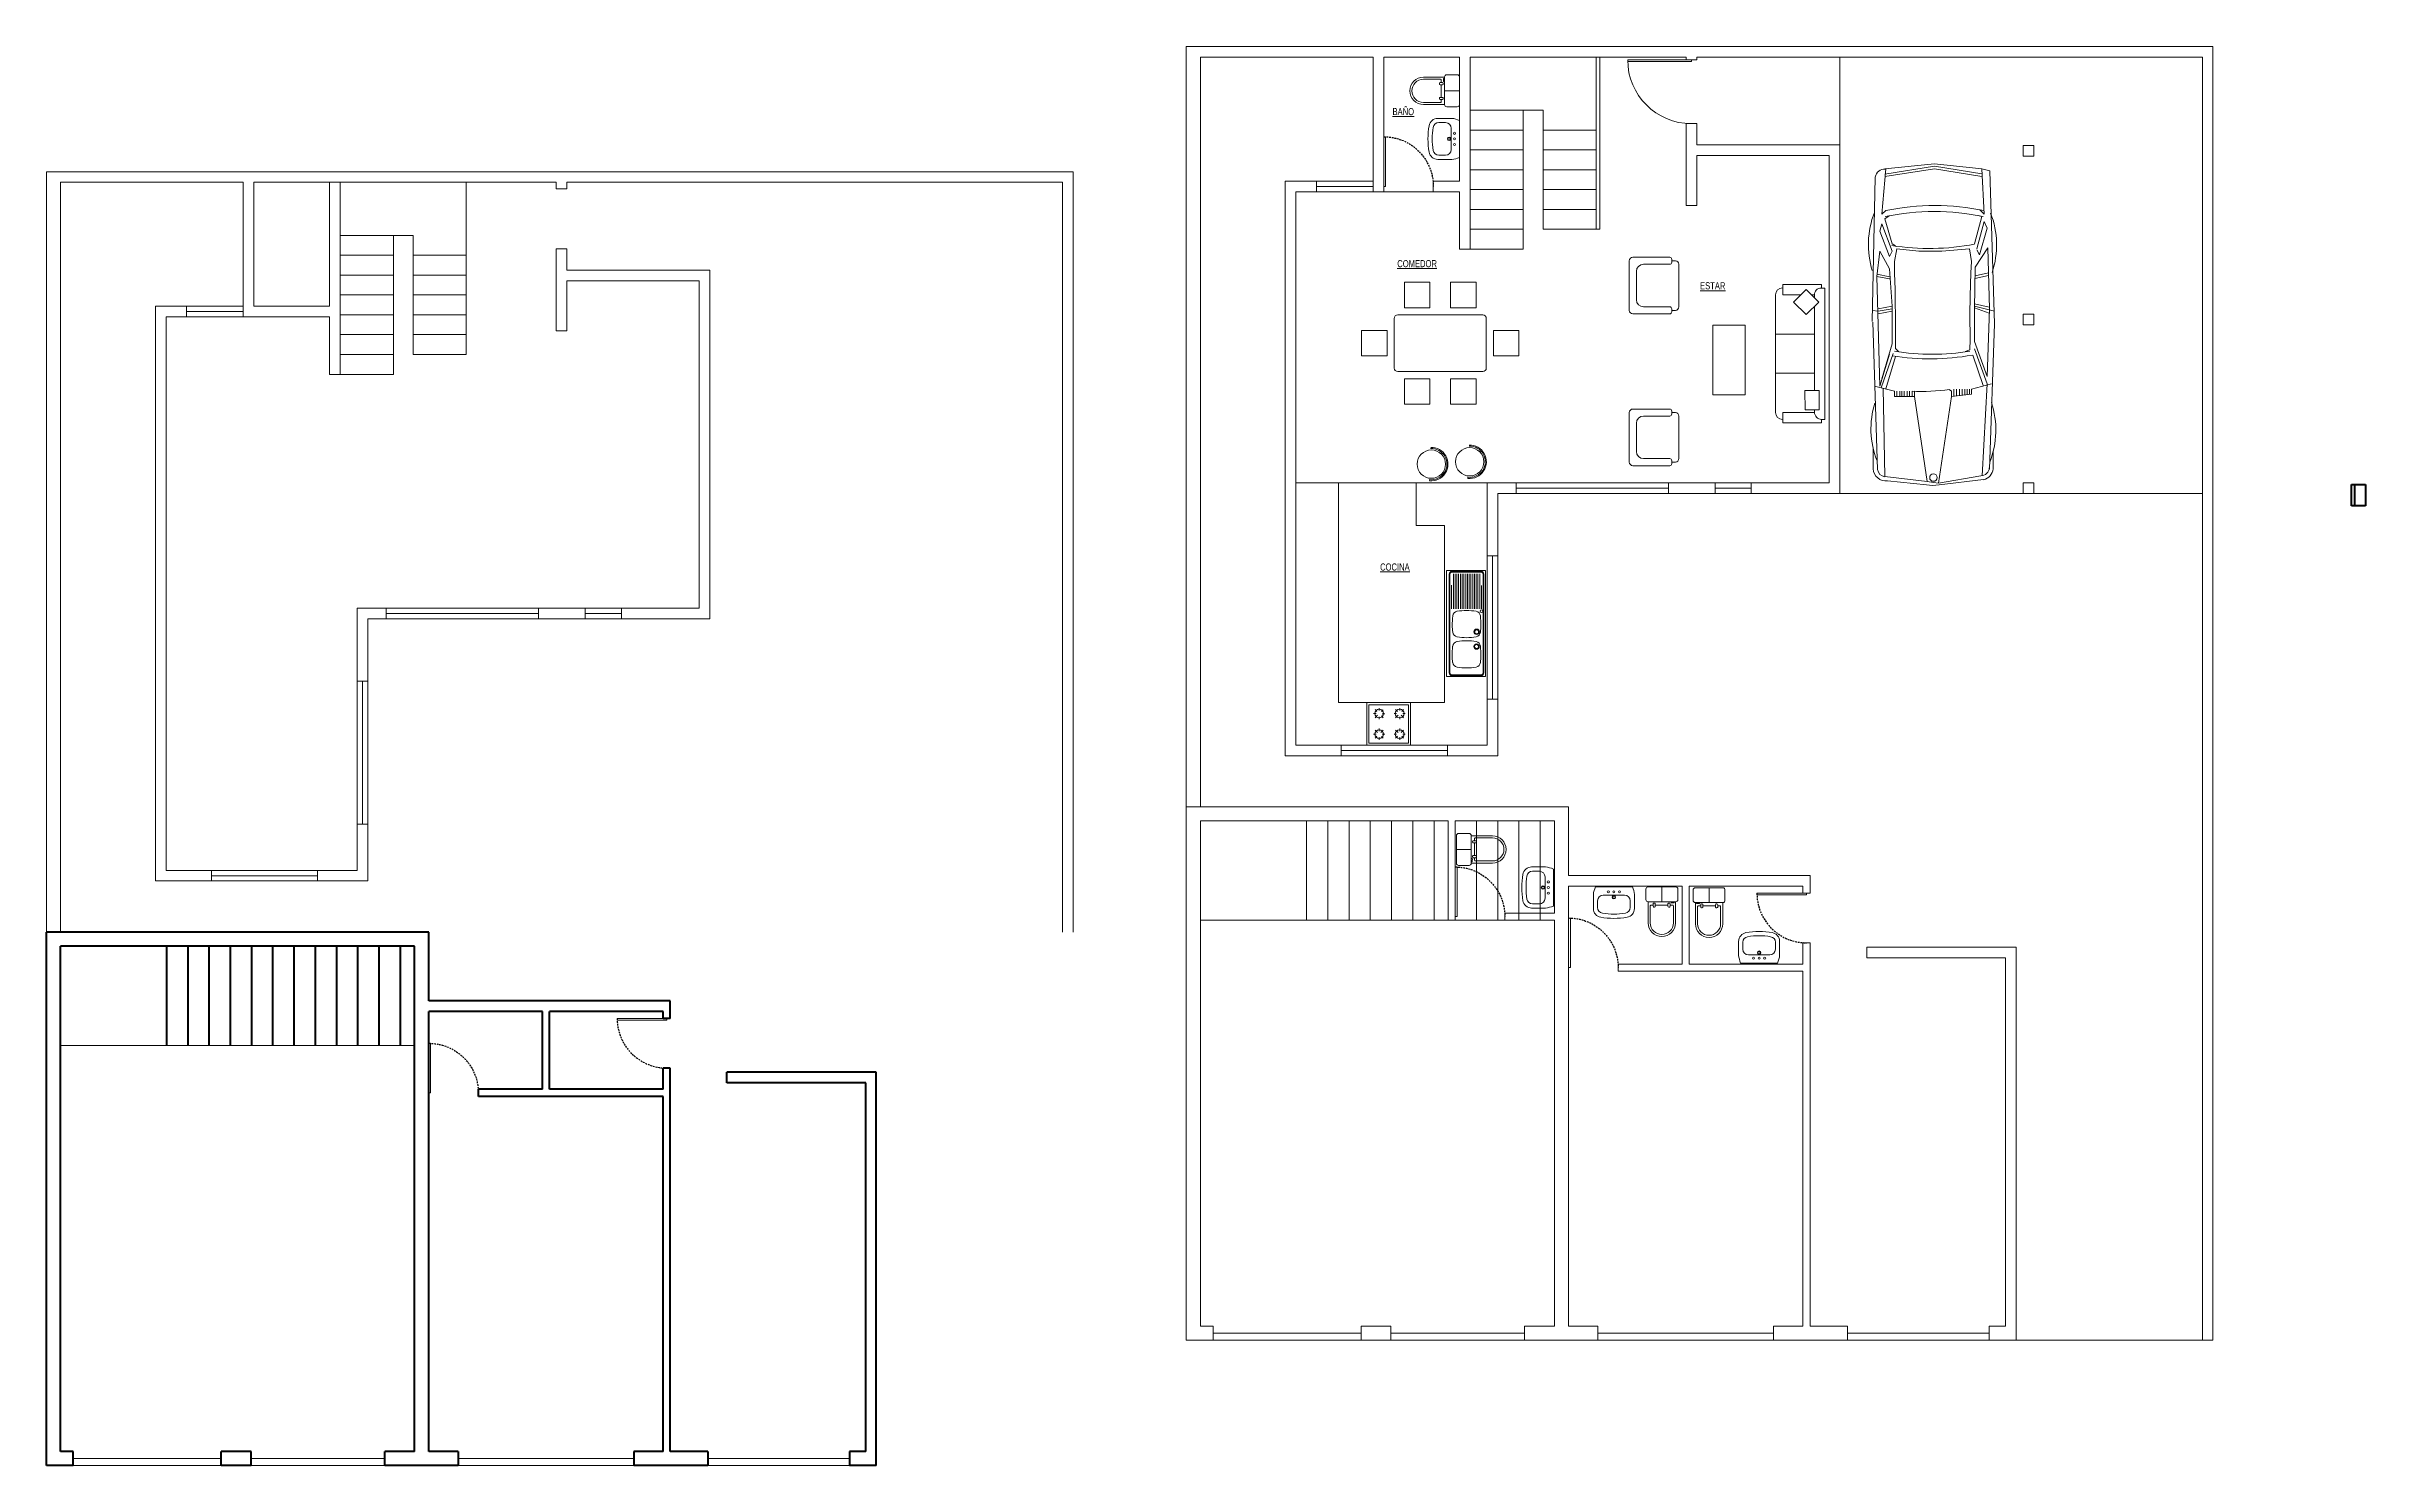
# Model space of a CAD drawing. Header units: centimetres. Extents: x 56177 to 99483, y 493 to 15482.
# Drawn here: x 62445 to 65720, y 6438 to 8441 of the extents above; entities that cross this region are included whole.
import ezdxf

# ---------------------------------------------------------------- set-up
doc = ezdxf.new("R2010")
doc.units = ezdxf.units.CM
doc.header["$MEASUREMENT"] = 0
doc.linetypes.add('CONTINUA', pattern=[0])
doc.linetypes.add('HIDDEN', pattern=[0.375, 0.25, -0.125])
for name, color, linetype, lineweight in [('.002', 2, 'Continuous', 20), ('0.5 MUROS', 1, 'Continuous', 50), ('000.2 GENERAL', 2, 'Continuous', 20)]:
    doc.layers.add(name, color=color, linetype=linetype, lineweight=lineweight)
doc.layers.add('0.12 MOBILIARIO BLOQUES', color=251, linetype='Continuous', lineweight=13, true_color=0x616161)
doc.layers.add('0.12 PUNTEADA', color=142, linetype='HIDDEN')
doc.styles.add('NICOLAS 2', font='swisscl.ttf')

# ---------------------------------------------------------------- blocks, each defined once
blk = doc.blocks.new('70i')
at = {"layer": '.002', "ltscale": 200}
for p, q in [((57774.9, 4700.5), (57774.9, 4630.5)), ((57777.4, 4700.5), (57777.4, 4630.5)), ((57777.4, 4630.5), (57774.9, 4630.5))]:
    blk.add_line(p, q, dxfattribs=at)
at = {"layer": '0.12 PUNTEADA', "linetype": 'HIDDEN', "ltscale": 10}
blk.add_arc((57777.4, 4630.5), 70, 90, 180, dxfattribs=at)
blk = doc.blocks.new('MESA 6P 1')
at = {"layer": '0.12 MOBILIARIO BLOQUES', "ltscale": 2}
for p, q in [((-63.1, -35), (-63.1, 35)), ((-58.1, 40), (61.9, 40)), ((66.9, -35), (66.9, 35)), ((-58.1, -40), (61.9, -40))]:
    blk.add_line(p, q, dxfattribs=at)
for points in [[(-48.6, 50), (-48.6, 86), (-12.6, 86), (-12.6, 50)], [(52.4, 50), (52.4, 86), (16.4, 86), (16.4, 50)], [(-109.1, -18), (-109.1, 18), (-73.1, 18), (-73.1, -18)], [(112.9, -18), (112.9, 18), (76.9, 18), (76.9, -18)], [(-48.6, -50), (-48.6, -86), (-12.6, -86), (-12.6, -50)], [(52.4, -50), (52.4, -86), (16.4, -86), (16.4, -50)]]:
    blk.add_lwpolyline(points, close=True, dxfattribs=at)
for centre, start, end in [((-58.1, 35), 90, 180), ((61.9, 35), 0, 90), ((-58.1, -35), 180, 270), ((61.9, -35), 270, 0)]:
    blk.add_arc(centre, 5, start, end, dxfattribs=at)
blk = doc.blocks.new('COCINA1')
at = {"layer": '0.12 MOBILIARIO BLOQUES'}
for p, q in [((31, 60), (-31, 60)), ((-31, 0), (-31, 60)), ((28, 57), (-28, 57)), ((-28, 3), (-28, 57)), ((28, 3), (28, 57)), ((31, 0), (31, 60)), ((31, 0), (-31, 0)), ((28, 3), (-28, 3))]:
    blk.add_line(p, q, dxfattribs=at)
at = {"layer": '0.12 MOBILIARIO BLOQUES', "linetype": 'CONTINUA'}
for p, q in [((-23.4, 44.5), (-19.8, 44.5)), ((-21.1, 50.1), (-18.6, 47.5)), ((-17.7, 42.3), (-21.1, 38.8)), ((-15.5, 48.8), (-15.5, 52.4)), ((-15.5, 36.5), (-15.5, 40.1)), ((-13.3, 42.3), (-9.8, 38.8)), ((-9.8, 50.1), (-12.4, 47.5)), ((-11.1, 44.5), (-7.5, 44.5)), ((9.1, 44.5), (5.5, 44.5)), ((7.8, 50.1), (10.4, 47.6)), ((11.3, 42.3), (7.8, 38.9)), ((13.5, 48.9), (13.5, 52.5)), ((13.5, 40.2), (13.5, 36.6)), ((15.7, 42.3), (19.1, 38.8)), ((19.1, 50.1), (16.6, 47.5)), ((21.4, 44.5), (17.8, 44.5)), ((-23.4, 15.5), (-19.8, 15.5)), ((-17.6, 17.7), (-21.1, 21.2)), ((-21.1, 9.9), (-18.5, 12.4)), ((-15.5, 23.5), (-15.5, 19.9)), ((-15.5, 11.2), (-15.5, 7.6)), ((-13.3, 17.7), (-9.8, 21.2)), ((-9.8, 9.9), (-12.4, 12.4)), ((-11.1, 15.5), (-7.5, 15.5)), ((9.1, 15.6), (5.5, 15.6)), ((10.3, 18.7), (7.8, 21.2)), ((7.8, 10), (10.4, 12.5)), ((13.5, 23.5), (13.5, 19.9)), ((13.5, 11.2), (13.5, 7.6)), ((15.7, 17.7), (19.1, 21.2)), ((19.1, 9.9), (16.6, 12.5)), ((21.4, 15.5), (17.8, 15.5))]:
    blk.add_line(p, q, dxfattribs=at)
for centre in [(-15.5, 44.5), (13.5, 44.5), (-15.5, 15.5), (13.5, 15.5)]:
    blk.add_circle(centre, 6.16, dxfattribs=at)
blk = doc.blocks.new('WC2')
at = {"layer": '0.12 MOBILIARIO BLOQUES'}
for p, q in [((7854.8, 4925.8), (7875.8, 4925.8)), ((7905.6, 4945.1), (7875.7, 4945.1)), ((7905.6, 4945.1), (7875.7, 4945.1)), ((7875.7, 4940.8), (7877.1, 4940.8)), ((7877.1, 4938.8), (7875.7, 4938.8)), ((7876.2, 4943.4), (7877.1, 4943.4)), ((7876.2, 4940.8), (7876.2, 4943.4)), ((7877.1, 4943.4), (7877.1, 4940.8)), ((7877.7, 4935.5), (7877.7, 4936.5)), ((7877.7, 4914.6), (7877.7, 4915.6)), ((7882.2, 4937.5), (7878.7, 4937.5)), ((7882.2, 4934.5), (7878.7, 4934.5)), ((7882.2, 4916.6), (7878.7, 4916.6)), ((7882.2, 4913.6), (7878.7, 4913.6)), ((7880.5, 4937.5), (7880.5, 4941.1)), ((7880.5, 4916.6), (7880.5, 4934.5)), ((7880.5, 4910.5), (7880.5, 4913.6)), ((7905.6, 4942.1), (7881.5, 4942.1)), ((7905.6, 4942.1), (7881.5, 4942.1)), ((7883.2, 4935.5), (7883.2, 4936.5)), ((7883.2, 4914.6), (7883.2, 4915.6)), ((7905.6, 4906.5), (7875.7, 4906.5)), ((7905.6, 4906.5), (7875.7, 4906.5)), ((7905.6, 4909.5), (7881.5, 4909.5)), ((7905.6, 4909.5), (7881.5, 4909.5))]:
    blk.add_line(p, q, dxfattribs=at)
blk.add_lwpolyline([(7875.7, 4906.3, -0.414214), (7872.7, 4903.3), (7857.8, 4903.3, -0.414214), (7854.8, 4906.3), (7854.8, 4945.4, -0.414214), (7857.8, 4948.4), (7872.7, 4948.4, -0.414214), (7875.7, 4945.4)], format="xyb", close=True, dxfattribs=at)
for centre, radius, start, end in [((7874.9, 4939.8), 2.41, 335.3637, 24.6363), ((7878.7, 4936.5), 1, 90, 180), ((7878.7, 4935.5), 1, 180, 270), ((7878.7, 4915.6), 1, 90, 180), ((7878.7, 4914.6), 1, 180, 270), ((7881.5, 4941.1), 1, 90, 179.9917), ((7882.2, 4936.5), 1, 0, 90), ((7882.2, 4935.5), 1, 270, 0), ((7882.2, 4915.6), 1, 0, 90), ((7882.2, 4914.6), 1, 270, 0), ((7905.6, 4925.8), 19.3, 270.2052, 89.7948), ((7905.6, 4925.8), 16.3, 270.2431, 89.7569), ((7881.5, 4910.5), 1, 179.9917, 270)]:
    blk.add_arc(centre, radius, start, end, dxfattribs=at)
blk = doc.blocks.new('LV1')
at = {"layer": '0.12 MOBILIARIO BLOQUES'}
for p, q in [((-7.8, 24.9), (1.9, 24.9)), ((9.9, -13.1), (9.9, 16.9)), ((-7.8, -21.1), (1.9, -21.1))]:
    blk.add_line(p, q, dxfattribs=at)
blk.add_lwpolyline([(21.6, -24.2), (21.6, 28, 0.069703), (10.6, 30.9), (-9.1, 30.9, 0.365816), (-21.4, 20.5, 0.084207), (-21.4, -16.7, 0.365816), (-9.1, -27.1), (10.6, -27.1, 0.069703)], format="xyb", close=True, dxfattribs=at)
for centre, radius in [((6.9, 1.9), 2.5), ((6.9, 1.9), 1.65), ((14.6, 9.8), 1.5), ((14.6, 1.9), 1.5), ((14.6, -6), 1.5)]:
    blk.add_circle(centre, radius, dxfattribs=at)
for centre, radius, start, end in [((88.2, 1.9), 105.2, 171.1196, 188.8804), ((-7.8, 16.9), 8, 90, 171.1196), ((1.9, 16.9), 8, 0, 90), ((-7.8, -13.1), 8, 188.8804, 270), ((1.9, -13.1), 8, 270, 0)]:
    blk.add_arc(centre, radius, start, end, dxfattribs=at)
blk = doc.blocks.new('CASA TIPO')
at = {"layer": '0.12 MOBILIARIO BLOQUES'}
for p, q in [((5273.2, -1281.5), (5273.2, -208.5)), ((6723.2, -208.5), (5273.2, -208.5)), ((5293.2, -1281.5), (5293.2, -223.5)), ((5537.2, -223.5), (5293.2, -223.5)), ((5537.2, -413.5), (5537.2, -223.5)), ((5659.2, -223.5), (5552.2, -223.5)), ((5552.2, -413.5), (5552.2, -223.5)), ((5659.2, -398.5), (5659.2, -223.5)), ((5979.2, -223.5), (5674.2, -223.5)), ((5674.2, -494.5), (5674.2, -223.5)), ((5852.2, -466.5), (5852.2, -223.5)), ((5857.2, -466.5), (5857.2, -223.5)), ((5986.7, -227.5), (5896.7, -227.5)), ((5979.2, -227.5), (5979.2, -223.5)), ((5994.2, -227.5), (5979.2, -227.5)), ((5986.7, -227.5), (5986.7, -230)), ((6708.2, -223.5), (5994.2, -223.5)), ((5994.2, -227.5), (5994.2, -223.5)), ((6196.2, -347.5), (6196.2, -223.5)), ((6708.2, -2034.5), (6708.2, -223.5)), ((6723.2, -2034.5), (6723.2, -208.5)), ((5986.7, -230), (5896.7, -230)), ((5777.2, -298.5), (5674.2, -298.5)), ((5749.2, -326.5), (5674.2, -326.5)), ((5749.2, -494.5), (5749.2, -298.5)), ((5777.2, -466.5), (5777.2, -298.5)), ((5852.2, -326.5), (5777.2, -326.5)), ((5994.2, -317.5), (5979.2, -317.5)), ((5979.2, -433), (5979.2, -317.5)), ((5994.2, -347.5), (5994.2, -317.5)), ((5749.2, -354.5), (5674.2, -354.5)), ((5852.2, -354.5), (5777.2, -354.5)), ((6196.2, -347.5), (5994.2, -347.5)), ((6196.2, -839.5), (6196.2, -347.5)), ((6455.2, -348.5), (6470.2, -348.5)), ((6470.2, -363.5), (6470.2, -348.5)), ((5749.2, -382.5), (5674.2, -382.5)), ((5852.2, -382.5), (5777.2, -382.5)), ((6181.2, -362.5), (5994.2, -362.5)), ((5994.2, -433), (5994.2, -362.5)), ((6181.2, -824.5), (6181.2, -362.5)), ((6242.1, -596.8), (6246.1, -392.8)), ((6255.8, -445.2), (6261.3, -381.3)), ((6259.8, -381.5), (6330, -374.2)), ((6259.8, -388.7), (6330, -377.4)), ((6259.8, -392), (6330, -381.5)), ((6330, -374.2), (6396.9, -381.5)), ((6330, -377.4), (6396.8, -388.2)), ((6330, -381.5), (6396.9, -392)), ((6396.9, -381.5), (6400.1, -445.2)), ((6396.9, -381.5), (6408, -384.2)), ((6408, -384.2), (6414.7, -600)), ((5457.2, -398.5), (5413.2, -398.5)), ((5413.2, -1209.5), (5413.2, -398.5)), ((5457.2, -413.5), (5428.2, -413.5)), ((5428.2, -1194.5), (5428.2, -413.5)), ((5457.2, -413.5), (5457.2, -398.5)), ((5457.2, -398.5), (5537.2, -398.5)), ((5457.2, -406), (5537.2, -406)), ((5457.2, -413.5), (5537.2, -413.5)), ((5552.2, -413.5), (5537.2, -413.5)), ((5552.2, -413.5), (5622.2, -413.5)), ((5659.2, -398.5), (5622.2, -398.5)), ((5622.2, -413.5), (5622.2, -398.5)), ((5659.2, -413.5), (5622.2, -413.5)), ((5659.2, -494.5), (5659.2, -413.5)), ((5749.2, -410.5), (5674.2, -410.5)), ((5852.2, -410.5), (5777.2, -410.5)), ((5749.2, -438.5), (5674.2, -438.5)), ((5852.2, -438.5), (5777.2, -438.5)), ((5994.2, -433), (5979.2, -433)), ((6261.1, -440.2), (6255.8, -445.2)), ((6265.8, -447.8), (6259.8, -451.6)), ((6259.8, -451.6), (6270.3, -487.1)), ((6396.9, -448.4), (6386.4, -487.1)), ((6400.1, -455.7), (6389.7, -494.4)), ((6391.8, -447.3), (6396.9, -448.4)), ((6394.1, -439.1), (6400.1, -445.2)), ((6400.1, -455.7), (6404.5, -465.2)), ((5749.2, -466.5), (5674.2, -466.5)), ((5852.2, -466.5), (5777.2, -466.5)), ((5857.2, -466.5), (5852.2, -466.5)), ((6255.8, -458.9), (6252.6, -469.4)), ((6252.6, -469.4), (6266.3, -504.9)), ((6255.8, -458.9), (6270.3, -497.6)), ((6274.8, -489.8), (6270.3, -487.1)), ((6404.5, -465.2), (6393.6, -502.5)), ((5674.2, -494.5), (5659.2, -494.5)), ((5749.2, -494.5), (5674.2, -494.5)), ((5899, -581), (5899, -511)), ((5904, -506), (5956, -506)), ((5956, -516), (5919, -516)), ((5959, -509), (5959, -513)), ((5964, -511), (5959, -511)), ((5969, -576), (5969, -516)), ((6252.6, -497.6), (6248.5, -533.1)), ((6252.6, -497.6), (6266.3, -522.6)), ((6270.3, -497.6), (6266.3, -504.9)), ((6266.3, -522.6), (6270.3, -575)), ((6276.8, -494.4), (6273.5, -512.1)), ((6273.5, -512.1), (6273.7, -529.2)), ((6276.8, -494.4), (6307.7, -497.6)), ((6307.7, -497.6), (6325.1, -497.6)), ((6325.1, -497.6), (6340.2, -497.6)), ((6340.2, -497.6), (6379.2, -494.4)), ((6379.2, -494.4), (6382.4, -512.1)), ((6382.4, -512.1), (6381.3, -527.8)), ((6386.4, -579), (6387.4, -520.2)), ((6405.3, -492.9), (6387.4, -520.2)), ((6389.9, -495.4), (6393.6, -502.5)), ((6407.4, -579), (6405.3, -492.9)), ((5909, -526), (5909, -566)), ((6170.6, -544.5), (6115.6, -544.5)), ((6115.6, -544.5), (6115.6, -559.2)), ((6148.5, -551.4), (6130.9, -569.2)), ((6148.5, -551.4), (6166.5, -569.3)), ((6175, -549.5), (6170, -549.5)), ((6170.6, -544.5), (6170.6, -549.5)), ((6175, -549.5), (6175, -734.8)), ((6248.5, -529.9), (6267.1, -533.5)), ((6248.5, -533.1), (6252.6, -687.9)), ((6248.5, -533.1), (6266.3, -536.3)), ((6273.7, -529.2), (6274.2, -550.9)), ((6274.2, -550.9), (6274.2, -570.7)), ((6381.3, -527.8), (6380.3, -560.8)), ((6387.1, -535.8), (6406.3, -532)), ((6387.2, -532.5), (6406.2, -528.2)), ((5956, -586), (5904, -586)), ((5919, -576), (5956, -576)), ((5959, -579), (5959, -583)), ((5959, -581), (5964, -581)), ((6105.5, -559.2), (6105.5, -669.8)), ((6140.7, -559.2), (6115.6, -559.2)), ((6130.9, -569.2), (6148.9, -587)), ((6166.5, -569.3), (6148.9, -587)), ((6160.5, -559.2), (6156.4, -559.2)), ((6160.5, -559.5), (6160.5, -563.4)), ((6160.5, -575.3), (6160.5, -694)), ((6250.5, -582), (6242.4, -581.1)), ((6250.5, -578.7), (6270.3, -575)), ((6250.5, -582), (6270.3, -579)), ((6250.6, -585.9), (6270.3, -582.3)), ((6270.3, -575), (6270.3, -628.2)), ((6274.2, -570.7), (6274.7, -587.7)), ((6274.7, -587.7), (6274.7, -602.3)), ((6380.3, -560.8), (6379.8, -586.7)), ((6379.8, -586.7), (6380.3, -622.1)), ((6386.4, -571.8), (6407.3, -576.4)), ((6386.4, -575), (6414.7, -582.3)), ((6386.4, -625), (6386.4, -579)), ((6386.5, -577.3), (6407.2, -584.9)), ((6404.2, -674.2), (6407.4, -579)), ((6455.2, -601.5), (6455.2, -586.5)), ((6455.2, -586.5), (6470.2, -586.5)), ((6470.2, -601.5), (6470.2, -586.5)), ((6160.5, -614.5), (6105.5, -614.5)), ((6249.3, -805.8), (6242.9, -597.7)), ((6274.7, -602.3), (6275.1, -634.9)), ((6380.3, -622.1), (6379.8, -636.7)), ((6414.7, -600), (6407.4, -804.9)), ((6266.3, -642.8), (6252.6, -687.9)), ((6271.8, -641.9), (6254.7, -690.3)), ((6270.3, -628.2), (6255.8, -677.4)), ((6275.1, -645.9), (6261.4, -691.9)), ((6275.1, -634.9), (6279.8, -639.7)), ((6379.8, -636.7), (6373.2, -639.1)), ((6384.2, -644.1), (6398.7, -686.8)), ((6386.4, -625), (6404.2, -674.2)), ((6386.4, -635.5), (6404.2, -684.7)), ((6160.5, -669.8), (6105.5, -669.8)), ((6105.5, -725.1), (6105.5, -669.8)), ((6410.6, -684.7), (6382.4, -692)), ((6404.2, -684.7), (6397.3, -814.4)), ((5904, -720.2), (5956, -720.2)), ((6167, -694), (6147, -694.1)), ((6147, -694.1), (6147.1, -721.3)), ((6167, -694), (6167.1, -721.2)), ((6245.3, -687.9), (6273.5, -695.2)), ((6259.8, -815.3), (6257.3, -691)), ((6273.5, -695.2), (6273.5, -702.4)), ((6273.5, -702.4), (6301.8, -702.4)), ((6276.8, -695.2), (6276.8, -702.4)), ((6280.8, -695.2), (6280.8, -702.4)), ((6280.8, -695.2), (6280.8, -702.4)), ((6284, -695.2), (6284, -702.4)), ((6287.2, -695.2), (6287.2, -702.4)), ((6291.3, -695.2), (6291.3, -702.4)), ((6294.5, -695.2), (6294.5, -702.4)), ((6298.5, -695.2), (6298.5, -702.4)), ((6298.5, -695.2), (6298.5, -702.4)), ((6301.8, -695.2), (6301.8, -702.4)), ((6301.8, -695.2), (6304.4, -695.3)), ((6319.5, -822.6), (6301.8, -702.4)), ((6354.2, -702.4), (6335.6, -825)), ((6350.9, -692.8), (6354.2, -695.2)), ((6354.2, -695.2), (6354.2, -702.4)), ((6382.4, -699.2), (6354.2, -702.4)), ((6357.3, -692), (6357.3, -702.1)), ((6361, -692), (6361, -701.7)), ((6365.2, -692), (6365.2, -701.2)), ((6369, -692), (6369, -700.7)), ((6372.8, -692), (6372.8, -700.3)), ((6375.9, -692), (6375.9, -699.2)), ((6379.2, -692), (6379.2, -699.2)), ((6379.2, -692), (6379.2, -699.2)), ((6382.4, -692), (6382.4, -699.2)), ((5899, -795.2), (5899, -725.2)), ((5909, -740.2), (5909, -780.2)), ((5956, -730.2), (5919, -730.2)), ((5959, -723.2), (5959, -727.2)), ((5964, -725.2), (5959, -725.2)), ((5969, -790.2), (5969, -730.2)), ((6160.5, -725), (6115.6, -725)), ((6115.6, -739.8), (6115.6, -725)), ((6170.6, -739.8), (6115.6, -739.8)), ((6167.1, -721.2), (6147.1, -721.3)), ((6160.5, -721.3), (6160.5, -724.7)), ((6175, -734.8), (6170.6, -734.8)), ((6170.6, -739.8), (6170.6, -734.8)), ((6243.4, -804.7), (6243.4, -776.5)), ((6413, -804.6), (6413, -779.6)), ((5671.1, -816.6), (5671, -818.1)), ((5956, -800.2), (5904, -800.2)), ((5919, -790.2), (5956, -790.2)), ((5959, -793.2), (5959, -797.2)), ((5959, -795.2), (5964, -795.2)), ((6319.5, -822.6), (6259.8, -815.3)), ((6395.3, -814.5), (6335.6, -825)), ((5488.2, -824.5), (5428.2, -824.5)), ((5488.2, -1134.5), (5488.2, -824.5)), ((5598.2, -824.5), (5488.2, -824.5)), ((5698.2, -824.5), (5598.2, -824.5)), ((5598.2, -824.5), (5598.2, -884.5)), ((5616.9, -819.8), (5616.8, -821.3)), ((5698.2, -927.5), (5698.2, -824.5)), ((5698.2, -824.5), (5739.2, -824.5)), ((5713.2, -927.5), (5713.2, -839.5)), ((5713.2, -839.5), (5739.2, -839.5)), ((5739.2, -839.5), (5739.2, -824.5)), ((5739.2, -824.5), (5954.2, -824.5)), ((5739.2, -832), (5954.2, -832)), ((5739.2, -839.5), (5954.2, -839.5)), ((5954.2, -839.5), (5954.2, -824.5)), ((5954.2, -824.5), (6020.2, -824.5)), ((5954.2, -839.5), (6020.2, -839.5)), ((6020.2, -839.5), (6020.2, -824.5)), ((6020.2, -824.5), (6071.2, -824.5)), ((6020.2, -832), (6071.2, -832)), ((6020.2, -839.5), (6071.2, -839.5)), ((6071.2, -839.5), (6071.2, -824.5)), ((6071.2, -824.5), (6181.2, -824.5)), ((6071.2, -839.5), (6196.2, -839.5)), ((6196.2, -839.5), (6708.2, -839.5)), ((6318.6, -827.1), (6263.4, -821.4)), ((6328.4, -824), (6319.5, -822.6)), ((6335.6, -825), (6328.4, -824)), ((6399.3, -819.9), (6336.4, -827.1)), ((6455.2, -839.5), (6455.2, -824.5)), ((6455.2, -824.5), (6470.2, -824.5)), ((6470.2, -839.5), (6470.2, -824.5)), ((5598.2, -884.5), (5638.2, -884.5)), ((5638.2, -1134.5), (5638.2, -884.5)), ((5640.8, -1097.9), (5640.8, -947.9)), ((5640.8, -947.9), (5695.8, -947.9)), ((5648.6, -949.4), (5689.6, -949.4)), ((5695.8, -1097.9), (5695.8, -947.9)), ((5698.2, -927.5), (5713.2, -927.5)), ((5698.2, -1129.5), (5698.2, -927.5)), ((5705.7, -1129.5), (5705.7, -927.5)), ((5713.2, -1129.5), (5713.2, -927.5)), ((5644.6, -1092.4), (5644.6, -953.4)), ((5645.6, -1092.4), (5645.6, -953.4)), ((5648.1, -1002), (5648.1, -968.9)), ((5648.6, -950.4), (5689.6, -950.4)), ((5650.6, -1002), (5650.6, -952.9)), ((5653.1, -1002), (5653.1, -952.9)), ((5655.6, -1002), (5655.5, -952.9)), ((5658, -1002), (5658, -952.9)), ((5660.5, -1002), (5660.5, -952.9)), ((5663, -1002), (5663, -952.9)), ((5665.4, -1002), (5665.4, -952.9)), ((5667.9, -1002), (5667.9, -952.9)), ((5670.4, -1002), (5670.4, -952.9)), ((5672.9, -1002), (5672.8, -952.9)), ((5675.3, -1002), (5675.3, -952.9)), ((5677.8, -1002), (5677.8, -952.9)), ((5680.3, -1002), (5680.3, -952.9)), ((5682.8, -1002), (5682.7, -952.9)), ((5685.2, -1002), (5685.2, -952.9)), ((5687.7, -1002), (5687.7, -952.9)), ((5690.2, -1002), (5690.2, -969.5)), ((5692.6, -953.4), (5692.6, -1092.4)), ((5693.6, -953.4), (5693.6, -1092.4)), ((5695.8, -1097.9), (5640.8, -1097.9)), ((5689.6, -1095.4), (5648.6, -1095.4)), ((5689.6, -1096.4), (5648.6, -1096.4)), ((5638.2, -1134.5), (5488.2, -1134.5)), ((5698.2, -1194.5), (5698.2, -1129.5)), ((5698.2, -1129.5), (5713.2, -1129.5)), ((5713.2, -1209.5), (5713.2, -1129.5)), ((5492.2, -1209.5), (5413.2, -1209.5)), ((5492.2, -1194.5), (5428.2, -1194.5)), ((5492.2, -1209.5), (5492.2, -1194.5)), ((5492.2, -1194.5), (5642.2, -1194.5)), ((5492.2, -1202), (5642.2, -1202)), ((5492.2, -1209.5), (5642.2, -1209.5)), ((5698.2, -1194.5), (5642.2, -1194.5)), ((5642.2, -1209.5), (5642.2, -1194.5)), ((5713.2, -1209.5), (5642.2, -1209.5)), ((5813.2, -1281.5), (5273.2, -1281.5)), ((5273.2, -2034.5), (5273.2, -1281.5)), ((5643.2, -1301.5), (5293.2, -1301.5)), ((5293.2, -2014.5), (5293.2, -1301.5)), ((5443.2, -1441.5), (5443.2, -1301.5)), ((5473.2, -1441.5), (5473.2, -1301.5)), ((5503.2, -1441.5), (5503.2, -1301.5)), ((5533.2, -1441.5), (5533.2, -1301.5)), ((5563.2, -1441.5), (5563.2, -1301.5)), ((5593.2, -1441.5), (5593.2, -1301.5)), ((5623.2, -1441.5), (5623.2, -1301.5)), ((5643.2, -1301.5), (5643.2, -1441.5)), ((5793.2, -1301.5), (5653.2, -1301.5)), ((5653.2, -1441.5), (5653.2, -1301.5)), ((5653.2, -1301.5), (5653.2, -1441.5)), ((5683.2, -1441.5), (5683.2, -1301.5)), ((5713.2, -1441.5), (5713.2, -1301.5)), ((5743.2, -1441.5), (5743.2, -1301.5)), ((5773.2, -1441.5), (5773.2, -1301.5)), ((5793.2, -1431.5), (5793.2, -1301.5)), ((5813.2, -1378.5), (5813.2, -1281.5)), ((6154.2, -1378.5), (5813.2, -1378.5)), ((5973.7, -1393.5), (5813.2, -1393.5)), ((5813.2, -2014.5), (5813.2, -1393.5)), ((5973.7, -1503.5), (5973.7, -1393.5)), ((6144.2, -1393.5), (5983.7, -1393.5)), ((5983.7, -1503.5), (5983.7, -1393.5)), ((6144.2, -1403.5), (6144.2, -1393.5)), ((6154.2, -1403.5), (6144.2, -1403.5)), ((6154.2, -1403.5), (6154.2, -1378.5)), ((5723.2, -1431.5), (5723.2, -1441.5)), ((5723.2, -1431.5), (5793.2, -1431.5)), ((5623.2, -1441.5), (5293.2, -1441.5)), ((5623.2, -1441.5), (5793.2, -1441.5)), ((5653.2, -1441.5), (5643.2, -1441.5)), ((5723.2, -1441.5), (5793.2, -1441.5)), ((5723.2, -1441.5), (5793.2, -1441.5)), ((5793.2, -2014.5), (5793.2, -1441.5)), ((6154.2, -1473.5), (6144.2, -1473.5)), ((6144.2, -1503.5), (6144.2, -1473.5)), ((6154.2, -1479.5), (6154.2, -1473.5)), ((5973.7, -1503.5), (5883.2, -1503.5)), ((5883.2, -1513.5), (5883.2, -1503.5)), ((6144.2, -1503.5), (5983.7, -1503.5)), ((6154.2, -2014.5), (6154.2, -1479.5)), ((6445.2, -1479.5), (6234.2, -1479.5)), ((6234.2, -1494.5), (6234.2, -1479.5)), ((6430.2, -1494.5), (6234.2, -1494.5)), ((6430.2, -2014.5), (6430.2, -1494.5)), ((6445.2, -2034.5), (6445.2, -1479.5)), ((6144.2, -1513.5), (5883.2, -1513.5)), ((6144.2, -2014.5), (6144.2, -1513.5)), ((5311.2, -2014.5), (5293.2, -2014.5)), ((5311.2, -2034.5), (5311.2, -2014.5)), ((5520.2, -2024.5), (5311.2, -2024.5)), ((5562.2, -2014.5), (5520.2, -2014.5)), ((5520.2, -2034.5), (5520.2, -2014.5)), ((5562.2, -2034.5), (5562.2, -2014.5)), ((5751.2, -2024.5), (5562.2, -2024.5)), ((5793.2, -2014.5), (5751.2, -2014.5)), ((5751.2, -2034.5), (5751.2, -2014.5)), ((5854.7, -2014.5), (5813.2, -2014.5)), ((5854.7, -2014.5), (5854.7, -2034.5)), ((6102.7, -2024.5), (5854.7, -2024.5)), ((6144.2, -2014.5), (6102.7, -2014.5)), ((6102.7, -2014.5), (6102.7, -2034.5)), ((6102.7, -2024.5), (6102.7, -2024.5)), ((6207.2, -2014.5), (6154.2, -2014.5)), ((6207.2, -2014.5), (6207.2, -2034.5)), ((6407.2, -2024.5), (6207.2, -2024.5)), ((6430.2, -2014.5), (6407.2, -2014.5)), ((6407.2, -2014.5), (6407.2, -2034.5)), ((5311.2, -2034.5), (5273.2, -2034.5)), ((5311.2, -2034.5), (5520.2, -2034.5)), ((5562.2, -2034.5), (5520.2, -2034.5)), ((5562.2, -2034.5), (5751.2, -2034.5)), ((5854.7, -2034.5), (5751.2, -2034.5)), ((5854.7, -2034.5), (6102.7, -2034.5)), ((6207.2, -2034.5), (6102.7, -2034.5)), ((6207.2, -2034.5), (6407.2, -2034.5)), ((6430.2, -2034.5), (6407.2, -2034.5)), ((6445.2, -2034.5), (6430.2, -2034.5)), ((6445.2, -2034.5), (6723.2, -2034.5))]:
    blk.add_line(p, q, dxfattribs=at)
for points in [[(6455.2, -348.5), (6470.2, -348.5), (6470.2, -363.5), (6455.2, -363.5)], [(6455.2, -586.5), (6470.2, -586.5), (6470.2, -601.5), (6455.2, -601.5)], [(6017.1, -601.7), (6062.6, -601.7), (6062.6, -700.4), (6017.1, -700.4)], [(6455.2, -824.5), (6470.2, -824.5), (6470.2, -839.5), (6455.2, -839.5)]]:
    blk.add_lwpolyline(points, close=True, dxfattribs=at)
for centre, radius in [((5619.4, -798), 20), ((5673.6, -794.7), 20), ((6328.4, -817), 5.24), ((5690.2, -1005.6), 1.9), ((5683.4, -1034.6), 3.8), ((5683.4, -1034.6), 2.75), ((5683.3, -1055.5), 3.8), ((5683.3, -1055.5), 2.75)]:
    blk.add_circle(centre, radius, dxfattribs=at)
for centre, radius, start, end in [((5986.7, -227.5), 90, 180, 270), ((6259.8, -395.2), 13.7, 86.6335, 169.992), ((6361.9, -488.2), 125.3, 158.805, 197.0539), ((6329.5, -777), 335.5, 78.0688, 101.9312), ((6330.5, -768.5), 335.5, 78.0688, 101.9312), ((6292.9, -488.7), 124.7, 341.9166, 21.1169), ((6321.9, -156.5), 337.2, 261.0559, 281.0409), ((5904, -511), 5, 90, 180), ((5919, -526), 10, 90, 180), ((5956, -509), 3, 360, 90), ((5956, -513), 3, 270, 360), ((5964, -516), 5, 360, 90), ((6115.5, -559.2), 10, 89.7514, 179.7514), ((6169.7, -558.7), 9.24, 88.2716, 185.0259), ((5904, -581), 5, 180, 270), ((5919, -566), 10, 180, 270), ((5956, -579), 3, 360, 90), ((5956, -583), 3, 270, 360), ((5964, -576), 5, 270, 0), ((6323.5, -307.3), 342.1, 261.0484, 280.0393), ((6326.8, -300.8), 342.1, 261.0484, 278.9516), ((5904, -725.2), 5, 90, 180), ((5956, -723.2), 3, 360, 90), ((6363.4, -748.4), 123.2, 162.8697, 201.0375), ((6309.8, -360.5), 334.9, 268.0679, 277.0565), ((6291.2, -750), 125.4, 338.8831, 18.0834), ((5919, -740.2), 10, 90, 180), ((5956, -727.2), 3, 270, 360), ((5964, -730.2), 5, 360, 90), ((6115.5, -725), 10, 180.2486, 270.2486), ((6170.5, -724.8), 10, 179.7514, 270.2486), ((5619.4, -798), 23.5, 263.7564, 92.2237), ((5619.4, -798), 22, 263.467, 92.5131), ((5673.6, -794.7), 23.5, 263.7564, 92.2237), ((5673.6, -794.7), 22, 263.467, 92.5131), ((5919, -780.2), 10, 180, 270), ((5904, -795.2), 5, 180, 270), ((5956, -793.2), 3, 360, 90), ((5956, -797.2), 3, 270, 360), ((5964, -790.2), 5, 270, 0), ((6261.5, -803.7), 18.1, 183.1985, 276.1702), ((6261.5, -803.7), 12.3, 189.8659, 261.9709), ((6395.3, -802.4), 12.1, 270, 356.1859), ((6395.3, -803), 17.4, 283.3925, 354.8056), ((6327.5, -786), 42.1, 257.8285, 282.1715), ((5648.6, -953.4), 4, 90.0222, 180.0222), ((5689.6, -953.4), 4, 0.0222, 90.0222), ((5648.6, -953.4), 3, 90.0222, 180.0222), ((5689.6, -953.4), 3, 0.0222, 90.0222), ((5805.2, -1025.8), 156.2, 175.0138, 180.0235), ((5657, -1013.1), 7.5, 100.4034, 172.7922), ((5669.2, -1079.5), 75, 90.0222, 100.4034), ((5669.2, -1079.5), 75, 79.6409, 90.0222), ((5681.3, -1013.1), 7.5, 7.2522, 79.6409), ((5533.2, -1025.9), 156.2, 0.0209, 5.0305), ((5724, -1025.8), 75, 180.0222, 187.2522), ((5657, -1034.3), 7.5, 187.2522, 259.6409), ((5669.2, -1122.2), 75, 90.0222, 100.4034), ((5669.1, -967.9), 75, 259.6409, 270.0222), ((5669.2, -1122.2), 75, 79.6409, 90.0222), ((5669.1, -967.9), 75, 270.0222, 280.4034), ((5681.3, -1034.3), 7.5, 280.4034, 352.7922), ((5614.4, -1025.8), 75, 352.7922, 0.0222), ((5805.1, -1068.5), 156.2, 175.0138, 180.0235), ((5723.9, -1068.5), 75, 180.0222, 187.2522), ((5657, -1055.8), 7.5, 100.4034, 172.7922), ((5657, -1077), 7.5, 187.2522, 259.6409), ((5681.3, -1055.8), 7.5, 7.2522, 79.6409), ((5681.3, -1077), 7.5, 280.4034, 352.7922), ((5533.1, -1068.6), 156.2, 0.0209, 5.0305), ((5614.3, -1068.5), 75, 352.7922, 0.0222), ((5648.6, -1092.4), 4, 180.0222, 270.0222), ((5648.6, -1092.4), 3, 180.0222, 270.0222), ((5669.1, -1010.6), 75, 259.6409, 270.0222), ((5669.1, -1010.6), 75, 270.0222, 280.4034), ((5689.6, -1092.4), 3, 270.0222, 0.0222), ((5689.6, -1092.4), 4, 270.0222, 0.0222)]:
    blk.add_arc(centre, radius, start, end, dxfattribs=at)
at = {"layer": '0.12 MOBILIARIO BLOQUES', "xscale": -1}
for name, p in [('WC2', (13513.9, -5197)), ('70i', (63329.6, -5036.5)), ('70i', (63430.6, -6067)), ('70i', (63590.6, -6139))]:
    blk.add_blockref(name, p, dxfattribs=at)
for name, p, rotation in [('LV1', (5637.6, -337.1), 180), ('WC2', (-2200, 3584.1), 180), ('LV1', (5770.1, -1393.6), 180), ('WC2', (10937.4, 6459), 90), ('LV1', (6084.2, -1480.6), 89.99999999999896)]:
    blk.add_blockref(name, p, dxfattribs=dict(at, rotation=rotation))
at = {"layer": '0.12 MOBILIARIO BLOQUES'}
for name, p, rotation in [('MESA 6P 1', (5633.9, -627.4), 180.0000000000007), ('COCINA1', (5559.2, -1134.6), 180), ('LV1', (5879.1, -1416.1), 89.99999999999243), ('WC2', (1019.1, 6460.2), 269.9999999999924), ('70i', (10779.7, -59180.9), 89.99999999999405)]:
    blk.add_blockref(name, p, dxfattribs=dict(at, rotation=rotation))
at = {"layer": '0.12 MOBILIARIO BLOQUES', "char_height": 10, "width": 489.615, "attachment_point": 1, "style": 'NICOLAS 2'}
for s, insert in [('{\\LBAÑO}', (5564.6, -295.5)), ('{\\LCOMEDOR}', (5571.3, -510.1)), ('{\\LESTAR}', (5998.9, -541.3)), ('{\\LCOCINA}', (5547.1, -938.2))]:
    blk.add_mtext(s, dxfattribs=dict(at, insert=insert))

msp = doc.modelspace()

# ---------------------------------------------------------------- linework, layer by layer
at = {"layer": '0.5 MUROS', "ltscale": 10}
for p, q in [((65699.69, 7822.51), (65719.69, 7822.51)), ((65699.69, 7792.51), (65699.69, 7822.51)), ((65704.69, 7792.51), (65704.69, 7822.51)), ((65719.69, 7822.51), (65719.69, 7792.51)), ((65719.69, 7792.51), (65699.69, 7792.51)), ((62444.53, 6438.05), (62444.53, 7191.05)), ((62984.53, 7191.05), (62444.53, 7191.05)), ((62984.53, 7094.05), (62984.53, 7191.05)), ((62464.53, 6458.05), (62464.53, 7171.05)), ((62964.53, 7171.05), (62464.53, 7171.05)), ((62614.53, 7031.05), (62614.53, 7171.05)), ((62644.53, 7031.05), (62644.53, 7171.05)), ((62674.53, 7031.05), (62674.53, 7171.05)), ((62704.53, 7031.05), (62704.53, 7171.05)), ((62734.53, 7031.05), (62734.53, 7171.05)), ((62764.53, 7031.05), (62764.53, 7171.05)), ((62794.53, 7031.05), (62794.53, 7171.05)), ((62824.53, 7031.05), (62824.53, 7171.05)), ((62854.53, 7031.05), (62854.53, 7171.05)), ((62884.53, 7031.05), (62884.53, 7171.05)), ((62914.53, 7031.05), (62914.53, 7171.05)), ((62944.53, 7031.05), (62944.53, 7171.05)), ((62964.53, 6458.05), (62964.53, 7171.05)), ((63325.53, 7094.05), (62984.53, 7094.05)), ((62984.53, 6458.05), (62984.53, 7079.05)), ((63145.03, 7079.05), (62984.53, 7079.05)), ((63145.03, 6969.05), (63145.03, 7079.05)), ((63315.53, 7079.05), (63155.03, 7079.05)), ((63155.03, 6969.05), (63155.03, 7079.05)), ((63315.53, 7069.05), (63315.53, 7079.05)), ((63325.53, 7069.05), (63325.53, 7094.05)), ((63325.53, 7069.05), (63315.53, 7069.05)), ((63325.53, 6999.05), (63315.53, 6999.05)), ((63315.53, 6969.05), (63315.53, 6999.05)), ((63325.53, 6993.05), (63325.53, 6999.05)), ((63325.53, 6458.05), (63325.53, 6993.05)), ((63616.53, 6993.05), (63405.53, 6993.05)), ((63405.53, 6978.05), (63405.53, 6993.05)), ((63601.53, 6978.05), (63405.53, 6978.05)), ((63601.53, 6458.05), (63601.53, 6978.05)), ((63616.53, 6438.05), (63616.53, 6993.05)), ((63054.53, 6959.05), (63054.53, 6969.05)), ((63145.03, 6969.05), (63054.53, 6969.05)), ((63315.53, 6959.05), (63054.53, 6959.05)), ((63315.53, 6969.05), (63155.03, 6969.05)), ((63315.53, 6458.05), (63315.53, 6959.05)), ((62482.53, 6458.05), (62464.53, 6458.05)), ((62482.53, 6438.05), (62482.53, 6458.05)), ((62691.53, 6438.05), (62691.53, 6458.05)), ((62733.53, 6458.05), (62691.53, 6458.05)), ((62733.53, 6438.05), (62733.53, 6458.05)), ((62964.53, 6458.05), (62922.53, 6458.05)), ((62922.53, 6438.05), (62922.53, 6458.05)), ((63026.03, 6458.05), (62984.53, 6458.05)), ((63026.03, 6458.05), (63026.03, 6438.05)), ((63315.53, 6458.05), (63274.03, 6458.05)), ((63274.03, 6458.05), (63274.03, 6438.05)), ((63378.53, 6458.05), (63325.53, 6458.05)), ((63378.53, 6458.05), (63378.53, 6438.05)), ((63601.53, 6458.05), (63578.53, 6458.05)), ((63578.53, 6458.05), (63578.53, 6438.05)), ((62482.53, 6438.05), (62444.53, 6438.05)), ((62733.53, 6438.05), (62691.53, 6438.05)), ((63026.03, 6438.05), (62922.53, 6438.05)), ((63274.03, 6448.05), (63274.03, 6448.05)), ((63378.53, 6438.05), (63274.03, 6438.05)), ((63601.53, 6438.05), (63578.53, 6438.05)), ((63616.53, 6438.05), (63601.53, 6438.05))]:
    msp.add_line(p, q, dxfattribs=at)
at = {"layer": '000.2 GENERAL', "ltscale": 10}
for p, q in [((62444.53, 7191.05), (62444.53, 8264.05)), ((63894.53, 8264.05), (62444.53, 8264.05)), ((63894.53, 7191.05), (63894.53, 8264.05)), ((62464.53, 7191.05), (62464.53, 8249.05)), ((62722.53, 8249.05), (62464.53, 8249.05)), ((62722.53, 8059.05), (62722.53, 8249.05)), ((62737.53, 8074.05), (62737.53, 8249.05)), ((63164.53, 8249.05), (62737.53, 8249.05)), ((62844.53, 8074.05), (62844.53, 8249.05)), ((62859.53, 7978.05), (62859.53, 8249.05)), ((63037.53, 8006.05), (63037.53, 8249.05)), ((63164.53, 8240.05), (63164.53, 8249.05)), ((63179.53, 8240.05), (63164.53, 8240.05)), ((63879.53, 8249.05), (63179.53, 8249.05)), ((63179.53, 8240.05), (63179.53, 8249.05)), ((63879.53, 7191.05), (63879.53, 8249.05)), ((62962.53, 8174.05), (62859.53, 8174.05)), ((62934.53, 7978.05), (62934.53, 8174.05)), ((62962.53, 8006.05), (62962.53, 8174.05)), ((62934.53, 8146.05), (62859.53, 8146.05)), ((63037.53, 8146.05), (62962.53, 8146.05)), ((63164.53, 8039.55), (63164.53, 8155.05)), ((63179.53, 8155.05), (63164.53, 8155.05)), ((63179.53, 8125.05), (63179.53, 8155.05)), ((63381.53, 8125.05), (63179.53, 8125.05)), ((63381.53, 7633.05), (63381.53, 8125.05)), ((62934.53, 8118.05), (62859.53, 8118.05)), ((62934.53, 8090.05), (62859.53, 8090.05)), ((63037.53, 8118.05), (62962.53, 8118.05)), ((63037.53, 8090.05), (62962.53, 8090.05)), ((63366.53, 8110.05), (63179.53, 8110.05)), ((63179.53, 8039.55), (63179.53, 8110.05)), ((63366.53, 7648.05), (63366.53, 8110.05)), ((62598.53, 7263.05), (62598.53, 8074.05)), ((62642.53, 8074.05), (62598.53, 8074.05)), ((62613.53, 7278.05), (62613.53, 8059.05)), ((62642.53, 8059.05), (62613.53, 8059.05)), ((62642.53, 8059.05), (62642.53, 8074.05)), ((62642.53, 8074.05), (62722.53, 8074.05)), ((62642.53, 8066.55), (62722.53, 8066.55)), ((62642.53, 8059.05), (62722.53, 8059.05)), ((62844.53, 8059.05), (62722.53, 8059.05)), ((62844.53, 8074.05), (62737.53, 8074.05)), ((62844.53, 7978.05), (62844.53, 8059.05)), ((62934.53, 8062.05), (62859.53, 8062.05)), ((63037.53, 8062.05), (62962.53, 8062.05)), ((62934.53, 8034.05), (62859.53, 8034.05)), ((63037.53, 8034.05), (62962.53, 8034.05)), ((63179.53, 8039.55), (63164.53, 8039.55)), ((62934.53, 8006.05), (62859.53, 8006.05)), ((63037.53, 8006.05), (62962.53, 8006.05)), ((62859.53, 7978.05), (62844.53, 7978.05)), ((62934.53, 7978.05), (62859.53, 7978.05)), ((62883.53, 7648.05), (62924.53, 7648.05)), ((62883.53, 7545.05), (62883.53, 7648.05)), ((62898.53, 7633.05), (62924.53, 7633.05)), ((62898.53, 7545.05), (62898.53, 7633.05)), ((62924.53, 7633.05), (62924.53, 7648.05)), ((62924.53, 7648.05), (63139.53, 7648.05)), ((62924.53, 7640.55), (63139.53, 7640.55)), ((62924.53, 7633.05), (63139.53, 7633.05)), ((63139.53, 7633.05), (63139.53, 7648.05)), ((63139.53, 7648.05), (63205.53, 7648.05)), ((63139.53, 7633.05), (63205.53, 7633.05)), ((63205.53, 7633.05), (63205.53, 7648.05)), ((63205.53, 7648.05), (63256.53, 7648.05)), ((63205.53, 7640.55), (63256.53, 7640.55)), ((63205.53, 7633.05), (63256.53, 7633.05)), ((63256.53, 7633.05), (63256.53, 7648.05)), ((63256.53, 7648.05), (63366.53, 7648.05)), ((63256.53, 7633.05), (63381.53, 7633.05)), ((62883.53, 7545.05), (62898.53, 7545.05)), ((62883.53, 7343.05), (62883.53, 7545.05)), ((62891.03, 7343.05), (62891.03, 7545.05)), ((62898.53, 7343.05), (62898.53, 7545.05)), ((62883.53, 7278.05), (62883.53, 7343.05)), ((62883.53, 7343.05), (62898.53, 7343.05)), ((62898.53, 7263.05), (62898.53, 7343.05)), ((62677.53, 7278.05), (62613.53, 7278.05)), ((62677.53, 7263.05), (62677.53, 7278.05)), ((62677.53, 7278.05), (62827.53, 7278.05)), ((62883.53, 7278.05), (62827.53, 7278.05)), ((62827.53, 7263.05), (62827.53, 7278.05)), ((62677.53, 7263.05), (62598.53, 7263.05)), ((62677.53, 7270.55), (62827.53, 7270.55)), ((62677.53, 7263.05), (62827.53, 7263.05)), ((62898.53, 7263.05), (62827.53, 7263.05)), ((62964.53, 7031.05), (62464.53, 7031.05)), ((62691.53, 6448.05), (62482.53, 6448.05)), ((62482.53, 6438.05), (62691.53, 6438.05)), ((62922.53, 6448.05), (62733.53, 6448.05)), ((62733.53, 6438.05), (62922.53, 6438.05)), ((63274.03, 6448.05), (63026.03, 6448.05)), ((63026.03, 6438.05), (63274.03, 6438.05)), ((63578.53, 6448.05), (63378.53, 6448.05)), ((63378.53, 6438.05), (63578.53, 6438.05))]:
    msp.add_line(p, q, dxfattribs=at)

# ---------------------------------------------------------------- block references
at = {"rotation": 89.99999999999405}
msp.add_blockref('70i', (67951.06, -50708.35), dxfattribs=at)
at = {"xscale": -1}
msp.add_blockref('70i', (120761.92, 2333.52), dxfattribs=at)
at = {"layer": '0.12 MOBILIARIO BLOQUES'}
msp.add_blockref('CASA TIPO', (58780.92, 8649.33), dxfattribs=at)

doc.saveas('drawing.dxf')
